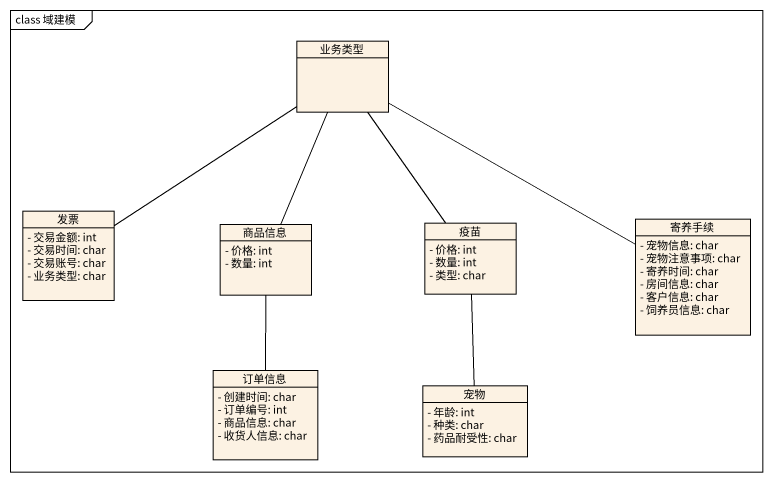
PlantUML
@startuml
mainframe class 域建模
hide circle
hide empty members
skinparam classAttributeIconSize 0
class 业务类型
class 发票 {
  - 交易金额: int
  - 交易时间: char
  - 交易账号: char
  - 业务类型: char
}
class 商品信息 {
  - 价格: int
  - 数量: int
}
class 疫苗 {
  - 价格: int
  - 数量: int
  - 类型: char
}
class 寄养手续 {
  - 宠物信息: char
  - 宠物注意事项: char
  - 寄养时间: char
  - 房间信息: char
  - 客户信息: char
  - 饲养员信息: char
}
class 订单信息 {
  - 创建时间: char
  - 订单编号: int
  - 商品信息: char
  - 收货人信息: char
}
class 宠物 {
  - 年龄: int
  - 种类: char
  - 药品耐受性: char
}
业务类型 -- 商品信息
业务类型 -right- 寄养手续
发票 -up- 业务类型
疫苗 -up- 业务类型
订单信息 -up- 商品信息
宠物 -up- 疫苗
@enduml
